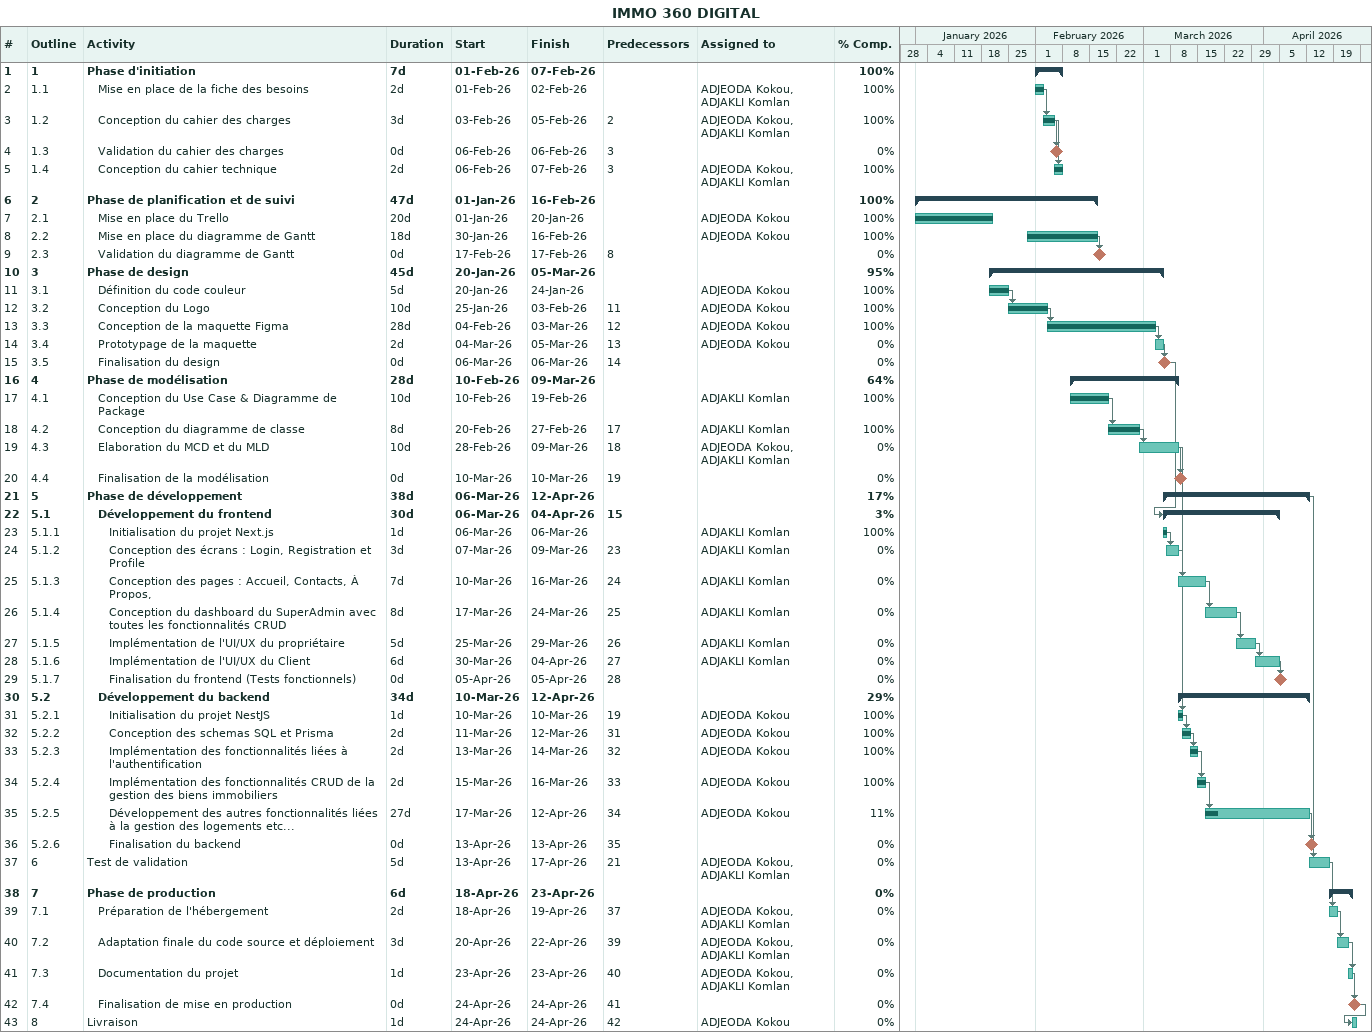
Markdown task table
IMMO 360 DIGITAL

| ID | WBS | Task | Duration | Start | Finish | Predecessors | Resources | % complete |
|---|---|---|---|---|---|---|---|---|
| 1 | 1 | **Phase d'initiation** | 7d | 2026-02-01 | 2026-02-07 |  |  | 100 |
| 2 | 1.1 | Mise en place de la fiche des besoins | 2d | 2026-02-01 | 2026-02-02 |  | ADJEODA Kokou, ADJAKLI Komlan | 100 |
| 3 | 1.2 | Conception du cahier des charges | 3d | 2026-02-03 | 2026-02-05 | 2 | ADJEODA Kokou, ADJAKLI Komlan | 100 |
| 4 | 1.3 | Validation du cahier des charges | 0d | 2026-02-06 | 2026-02-06 | 3 |  | 0 |
| 5 | 1.4 | Conception du cahier technique | 2d | 2026-02-06 | 2026-02-07 | 3 | ADJEODA Kokou, ADJAKLI Komlan | 100 |
| 6 | 2 | **Phase de planification et de suivi** | 47d | 2026-01-01 | 2026-02-16 |  |  | 100 |
| 7 | 2.1 | Mise en place du Trello | 20d | 2026-01-01 | 2026-01-20 |  | ADJEODA Kokou | 100 |
| 8 | 2.2 | Mise en place du diagramme de Gantt | 18d | 2026-01-30 | 2026-02-16 |  | ADJEODA Kokou | 100 |
| 9 | 2.3 | Validation du diagramme de Gantt | 0d | 2026-02-17 | 2026-02-17 | 8 |  | 0 |
| 10 | 3 | **Phase de design** | 45d | 2026-01-20 | 2026-03-05 |  |  | 95 |
| 11 | 3.1 | Définition du code couleur | 5d | 2026-01-20 | 2026-01-24 |  | ADJEODA Kokou | 100 |
| 12 | 3.2 | Conception du Logo | 10d | 2026-01-25 | 2026-02-03 | 11 | ADJEODA Kokou | 100 |
| 13 | 3.3 | Conception de la maquette Figma | 28d | 2026-02-04 | 2026-03-03 | 12 | ADJEODA Kokou | 100 |
| 14 | 3.4 | Prototypage de la maquette | 2d | 2026-03-04 | 2026-03-05 | 13 | ADJEODA Kokou | 0 |
| 15 | 3.5 | Finalisation du design | 0d | 2026-03-06 | 2026-03-06 | 14 |  | 0 |
| 16 | 4 | **Phase de modélisation** | 28d | 2026-02-10 | 2026-03-09 |  |  | 64 |
| 17 | 4.1 | Conception du Use Case & Diagramme de Package | 10d | 2026-02-10 | 2026-02-19 |  | ADJAKLI Komlan | 100 |
| 18 | 4.2 | Conception du diagramme de classe | 8d | 2026-02-20 | 2026-02-27 | 17 | ADJAKLI Komlan | 100 |
| 19 | 4.3 | Elaboration du MCD et du MLD | 10d | 2026-02-28 | 2026-03-09 | 18 | ADJEODA Kokou, ADJAKLI Komlan | 0 |
| 20 | 4.4 | Finalisation de la modélisation | 0d | 2026-03-10 | 2026-03-10 | 19 |  | 0 |
| 21 | 5 | **Phase de développement** | 38d | 2026-03-06 | 2026-04-12 |  |  | 17 |
| 22 | 5.1 | **Développement du frontend** | 30d | 2026-03-06 | 2026-04-04 | 15 |  | 3 |
| 23 | 5.1.1 | Initialisation du projet Next.js | 1d | 2026-03-06 | 2026-03-06 |  | ADJAKLI Komlan | 100 |
| 24 | 5.1.2 | Conception des écrans : Login, Registration et Profile | 3d | 2026-03-07 | 2026-03-09 | 23 | ADJAKLI Komlan | 0 |
| 25 | 5.1.3 | Conception des pages : Accueil, Contacts, À Propos, | 7d | 2026-03-10 | 2026-03-16 | 24 | ADJAKLI Komlan | 0 |
| 26 | 5.1.4 | Conception du dashboard du SuperAdmin avec toutes les fonctionnalités CRUD | 8d | 2026-03-17 | 2026-03-24 | 25 | ADJAKLI Komlan | 0 |
| 27 | 5.1.5 | Implémentation de l'UI/UX du propriétaire | 5d | 2026-03-25 | 2026-03-29 | 26 | ADJAKLI Komlan | 0 |
| 28 | 5.1.6 | Implémentation de l'UI/UX du Client | 6d | 2026-03-30 | 2026-04-04 | 27 | ADJAKLI Komlan | 0 |
| 29 | 5.1.7 | Finalisation du frontend (Tests fonctionnels) | 0d | 2026-04-05 | 2026-04-05 | 28 |  | 0 |
| 30 | 5.2 | **Développement du backend** | 34d | 2026-03-10 | 2026-04-12 |  |  | 29 |
| 31 | 5.2.1 | Initialisation du projet NestJS | 1d | 2026-03-10 | 2026-03-10 | 19 | ADJEODA Kokou | 100 |
| 32 | 5.2.2 | Conception des schemas SQL et Prisma | 2d | 2026-03-11 | 2026-03-12 | 31 | ADJEODA Kokou | 100 |
| 33 | 5.2.3 | Implémentation des fonctionnalités liées à l'authentification | 2d | 2026-03-13 | 2026-03-14 | 32 | ADJEODA Kokou | 100 |
| 34 | 5.2.4 | Implémentation des fonctionnalités CRUD de la gestion des biens immobiliers | 2d | 2026-03-15 | 2026-03-16 | 33 | ADJEODA Kokou | 100 |
| 35 | 5.2.5 | Développement des autres fonctionnalités liées à la gestion des logements etc... | 27d | 2026-03-17 | 2026-04-12 | 34 | ADJEODA Kokou | 11 |
| 36 | 5.2.6 | Finalisation du backend | 0d | 2026-04-13 | 2026-04-13 | 35 |  | 0 |
| 37 | 6 | Test de validation | 5d | 2026-04-13 | 2026-04-17 | 21 | ADJEODA Kokou, ADJAKLI Komlan | 0 |
| 38 | 7 | **Phase de production** | 6d | 2026-04-18 | 2026-04-23 |  |  | 0 |
| 39 | 7.1 | Préparation de l'hébergement | 2d | 2026-04-18 | 2026-04-19 | 37 | ADJEODA Kokou, ADJAKLI Komlan | 0 |
| 40 | 7.2 | Adaptation finale du code source et déploiement | 3d | 2026-04-20 | 2026-04-22 | 39 | ADJEODA Kokou, ADJAKLI Komlan | 0 |
| 41 | 7.3 | Documentation du projet | 1d | 2026-04-23 | 2026-04-23 | 40 | ADJEODA Kokou, ADJAKLI Komlan | 0 |
| 42 | 7.4 | Finalisation de mise en production | 0d | 2026-04-24 | 2026-04-24 | 41 |  | 0 |
| 43 | 8 | Livraison | 1d | 2026-04-24 | 2026-04-24 | 42 | ADJEODA Kokou | 0 |
